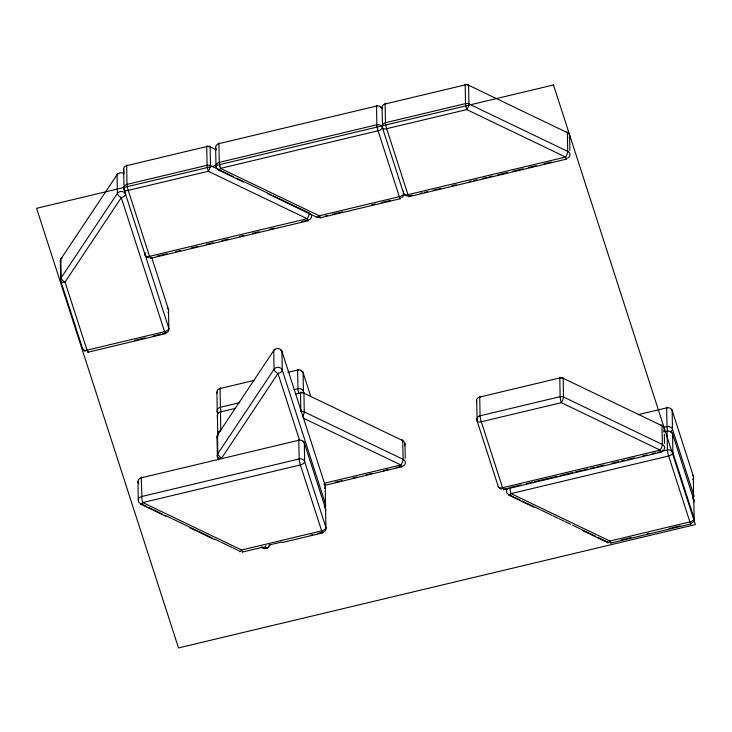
<?xml version="1.0" encoding="UTF-8"?>
<svg xmlns="http://www.w3.org/2000/svg" width="732" height="732" viewBox="0 0 732 732"><rect width="100%" height="100%" fill="white"/><g stroke="black" fill="none" stroke-linecap="round" stroke-linejoin="round"><path stroke-width="1.1" d="M217.807 435.915L217.404 416.261A5.005 2.535 -17.9 0 1 217.697 415.611M566.696 158.46L566.476 159.091L565.562 157.051L466.742 109.608L386.038 128.841A5.005 2.535 -17.9 0 1 384.611 128.924L383.303 128.676A3.98 2.022 -17.9 0 1 382.616 128.201L382.058 108.318A5.005 2.535 -17.9 0 1 382.516 107.43M561.892 378.078A4.465 1.19 -64.4 0 1 563.192 378.298L662.012 425.74L662.332 444.461A4.465 3.806 -1 0 1 664.555 448.231A4.465 3.806 -1 0 1 661.307 451.443L661.078 452.156L660.163 450.116L561.343 402.682L480.649 421.907A5.005 2.535 -17.9 0 1 479.222 421.998L477.904 421.751A3.98 2.022 -17.9 0 1 477.218 421.266L476.66 401.383A5.005 2.535 -17.9 0 1 476.953 400.733M88.169 351.763L88.115 352.119A3.98 0.522 76.6 0 1 87.941 352.183L87.593 351.635A5.005 0.659 76.6 0 1 87.2 350.674L65.047 282.067A4.465 2.013 33.7 0 1 61.122 277.867L60.802 259.146L117.047 174.701A4.465 2.013 33.7 0 1 118.895 173.594M150.554 258.314L308.09 220.762L308.254 220.048A4.465 3.806 -1 0 0 311.457 217.111A4.465 3.806 -1 0 0 309.828 213.378M324.77 485.398L401.978 466.641M275.589 349.438A4.465 2.013 33.7 0 0 273.741 350.546L217.495 434.991A4.465 3.806 -1 0 0 217.065 437.882L217.395 456.603A4.465 2.269 -17.9 0 0 221.741 457.912L277.986 373.466L280.173 372.67A3.733 1.83 -18.3 0 0 281.015 372.14L282.259 370.392L281.93 351.378A4.465 2.269 -17.9 0 0 280.64 350.024M261.864 547.38A3.733 1.949 -18.7 0 0 262.706 547.518L264.883 547.28L266.055 545.523M264.883 547.28A4.465 2.013 33.7 0 0 268.726 546.804L269.898 545.047M692.563 497.129L692.856 496.891A3.98 2.022 -17.9 0 0 693.524 496.086L693.378 476.102A5.005 2.535 -17.9 0 0 692.902 475.443L692.454 475.169M308.09 220.762L307.12 218.722A4.465 1.19 -64.4 0 0 309.279 213.305M401.877 467.025L400.907 464.985A4.465 1.19 -64.4 0 0 403.076 459.33L402.746 440.609L303.926 393.175A4.465 1.19 -64.4 0 0 302.911 392.7M88.005 352.211L165.578 333.646M157.234 256.09L167.079 253.739M175.836 251.643L180.218 250.6M191.162 247.992L197.722 246.428M206.479 244.332L213.049 242.768M221.805 240.682L228.366 239.108M239.309 236.5L243.692 235.457M252.448 233.362L259.009 231.797M269.952 229.189L274.335 228.146M301.694 221.613L306.067 220.57M325.447 215.94L327.442 215.464M332.447 214.275L339.456 212.6M340.453 212.362L342.457 211.887M371.481 204.96L375.479 203.999M381.482 202.572L385.49 201.611M386.487 201.373L390.495 200.422M412.4 195.197L409.115 195.975A4.465 0.586 76.6 0 1 407.971 194.657L386.688 128.713A4.465 0.586 76.6 0 1 385.462 122.711L385.133 103.99A4.465 0.586 76.6 0 1 385.544 103.523M420.058 193.367L422.245 192.845M424.432 192.324L427.717 191.537M433.188 190.229L437.562 189.185M438.66 188.929L440.847 188.408M451.79 185.791L456.173 184.748M469.303 181.609L471.49 181.088M473.677 180.566L476.962 179.788M482.434 178.48L486.817 177.437M489.003 176.915L492.288 176.128M497.76 174.82L507.605 172.468M513.077 171.169L517.46 170.126M518.549 169.861L522.932 168.817M528.403 167.509L536.062 165.679M543.72 163.858L551.379 162.028M566.531 159.082L409.005 196.643M320.332 217.797L400.377 198.701M134.688 340.38L136.628 339.913M137.598 339.685L145.348 337.836M153.107 335.988L155.038 335.521M156.007 335.293L160.857 334.131M162.797 333.673L165.707 332.978A4.465 3.806 -1 0 0 168.827 328.284L168.497 309.563L151.597 257.207M253.986 380.43L220.067 388.527A4.465 3.806 -1 0 0 216.947 393.221L217.267 411.942L217.944 414.038M287.914 372.341L297.604 370.026A4.465 3.806 -1 0 1 303.094 372.661L310.652 396.067M239.776 402.627L220.396 407.248A4.465 3.806 -1 0 0 217.267 411.942A4.465 2.269 -17.9 0 0 218.447 413.26M294.054 389.671L297.933 388.747A4.465 3.806 -1 0 1 303.423 391.382L304.109 393.514M235.484 408.346L220.478 411.933A4.465 3.806 -1 0 0 217.349 416.618M295.527 394.017L300.532 392.828A4.465 0.586 76.6 0 1 301.163 392.791M324.294 483.266L400.907 464.985L303.112 418.045M335.293 482.242L341.853 480.677M352.797 478.069L357.179 477.017M365.927 474.931L372.497 473.366M383.44 470.749L387.823 469.706M396.57 467.62L400.953 466.577M638.212 414.651L666.669 407.861A4.465 0.586 76.6 0 1 667.264 407.761M663.704 427.369L666.989 426.582A4.465 3.806 -1 0 1 672.479 429.217L693.771 495.161A4.465 3.806 -1 0 1 692.811 498.693M663.787 432.045L667.072 431.267A4.465 0.586 76.6 0 1 667.575 430.965M268.763 545.12L272.771 544.16M273.768 543.922L281.774 542.019M310.798 535.092L312.802 534.607M317.798 533.418L321.805 532.466M503.717 489.049L505.904 488.528M510.899 487.338L521.23 484.868M526.226 483.678L532.795 482.113M534.36 481.738L557.345 476.248M560.154 475.58L572.662 472.598M575.471 471.93L582.516 470.246M583.605 469.981L587.988 468.938M590.797 468.27L594.073 467.483M596.745 466.851L603.927 465.131M612.062 463.191L618.632 461.627M621.441 460.959L624.716 460.172M627.379 459.54L634.571 457.82M642.705 455.88L647.079 454.837M652.075 453.648L655.36 452.861M658.022 452.22L667.401 449.988A4.465 3.806 -1 0 1 672.891 452.623L694.174 518.567L693.927 519.482A3.98 2.022 -17.9 0 1 693.259 520.287L691.969 521.157A5.005 2.535 -17.9 0 1 690.551 521.751L609.857 541.039A4.465 1.19 -64.4 0 1 607.606 542.019L598.337 537.572M661.142 452.156L503.607 489.717M242.64 551.992L262.852 547.17M282.351 542.522L322.684 532.896M621.001 539.969L625.009 539.017M626.006 538.779L631.011 537.581M647.024 533.765L649.019 533.289M669.039 528.513L671.034 528.028M672.04 527.79L680.046 525.887M610.881 543.025L690.935 523.929M261.855 547.39L261.287 547.124A4.465 3.806 -1 0 0 268.726 546.804M218.511 170.062L243.445 182.021M509.06 495.289L534.003 507.239M140.819 504.257L165.752 516.206M216.315 149.868L210.139 146.903A4.465 3.806 -1 0 0 206.744 146.556L126.691 165.661A4.465 3.806 -1 0 0 123.562 170.355L124.165 189.872A3.98 2.022 -17.9 0 0 124.861 190.357L126.169 190.595A5.005 2.535 -17.9 0 0 127.597 190.512L208.3 171.288L307.12 218.722L149.529 256.328A4.465 2.269 -17.9 0 1 145.174 255.02L145.137 252.677M233.115 176.494L210.468 165.624A4.465 3.806 -1 0 0 207.074 165.286L127.011 184.382A4.465 3.806 -1 0 0 123.891 189.076L168.827 328.284A4.465 2.269 -17.9 0 1 164.563 331.651L87.026 350.161A4.465 2.269 -17.9 0 1 82.679 348.844L60.701 280.759L60.372 262.038A4.465 3.806 -1 0 1 60.802 259.146A4.465 2.013 33.7 0 1 62.183 258.021M236.756 178.251L271.197 194.785M273.256 195.773L309.288 213.067M267.519 193.568L317.331 217.505M508.896 487.915A4.465 3.806 -1 0 0 506.526 491.227A4.465 3.806 -1 0 0 508.786 494.576L513.928 497.046M514.962 497.54L520.104 500.011M522.163 500.999L526.281 502.976M527.314 503.47L533.491 506.434M534.516 506.928L539.667 509.399M540.692 509.893L552.019 515.328M553.044 515.822L558.196 518.293M559.221 518.787L564.372 521.257M565.397 521.751L570.548 524.222M572.607 525.21L595.253 536.089M582.727 530.627L607.88 542.723M239.739 551.15A4.465 3.806 -1 0 1 239.355 550.986A4.465 1.19 -64.4 0 0 241.606 550.007L322.309 530.718A5.005 2.535 -17.9 0 0 323.727 530.124L325.017 529.254A3.98 2.022 -17.9 0 0 325.685 528.449L325.932 527.534L304.64 461.59A4.465 3.806 -1 0 0 299.15 458.955L141.56 496.561A4.465 3.806 -1 0 0 138.311 499.773A4.465 3.806 -1 0 0 140.535 503.543L146.711 506.507M148.77 507.496L152.887 509.472M153.921 509.966L159.064 512.437M160.098 512.931L162.156 513.919M165.24 515.401L171.416 518.366M172.45 518.86L212.591 538.139M214.65 539.127L219.801 541.598M220.826 542.092L232.154 547.527M233.179 548.021L238.33 550.491M189.826 527.763L214.476 539.594M692.865 498.574L693.305 498.84A5.005 2.535 -17.9 0 1 693.79 499.508L694.174 518.567A4.465 3.806 -1 0 1 691.054 523.252A4.465 0.586 76.6 0 1 689.91 521.934L668.627 455.99A4.465 0.586 76.6 0 1 667.401 449.988L667.072 431.267A4.465 3.806 -1 0 1 672.562 433.902L693.854 499.846A4.465 3.806 -1 0 1 693.634 502.381M501.539 489.104A4.465 3.806 -1 0 1 498.227 486.414L476.944 420.47A4.465 3.806 -1 0 1 480.064 415.785L479.744 397.055L559.797 377.95A4.465 0.586 76.6 0 1 560.355 377.758M299.626 440.481L277.986 373.466A4.465 2.013 33.7 0 1 274.07 369.267L273.741 350.546A4.465 3.806 -1 0 1 278.178 348.624A4.465 3.806 -1 0 1 281.93 351.378L325.191 485.408L325.52 504.128A4.465 3.806 -1 0 1 324.596 507.624L325.063 507.816A5.005 2.535 -17.9 0 1 325.539 508.475L325.932 527.534A4.465 3.806 -1 0 1 323.187 532.118M218.429 459.797L217.395 456.603A4.465 3.806 -1 0 1 217.816 453.712L217.495 434.991A4.465 2.013 33.7 0 1 218.475 433.893M124.23 172.413L123.617 169.989A5.005 2.535 -17.9 0 1 124.065 169.11M509.875 487.896L510.195 490.422A3.733 0.567 76.7 0 0 510.442 491.465L511.037 493.597L609.857 541.039A4.465 0.586 76.6 0 0 610.991 542.357M219.875 166.246L220.478 168.378L319.298 215.812A4.465 0.586 76.6 0 0 320.442 217.139A4.465 3.806 -1 0 1 317.633 217.029M219.646 165.194L219.261 162.458A4.465 3.806 -1 0 0 216.004 165.588A4.465 3.806 -1 0 0 218.228 169.357A4.465 1.19 -64.4 0 0 220.478 168.378L378.069 130.772A4.465 2.269 -17.9 0 0 382.333 127.405A4.465 3.806 -1 0 1 385.462 122.711L465.515 103.605A4.465 3.806 -1 0 1 468.91 103.953L567.73 151.387A4.465 3.806 -1 0 1 569.99 154.736A4.465 3.806 -1 0 1 567.62 158.057M215.647 147.397L215.977 166.228M137.955 481.592L138.284 500.413M664.317 434.259L664.473 443.491M569.871 150.417L569.661 135.896M403.579 191.006L403.378 194.264A3.98 2.022 -17.9 0 1 402.71 195.069L401.42 195.929A5.005 2.535 -17.9 0 1 400.001 196.524L319.298 215.812A4.465 1.19 -64.4 0 1 317.048 216.791M405.217 458.36L405.006 443.839M300.87 411.732A4.465 0.586 76.6 0 1 300.861 411.549L300.532 392.828A4.465 3.806 -1 0 1 303.926 393.175L304.256 411.896A4.465 1.19 -64.4 0 1 302.618 416.682M220.78 429.483L220.478 411.933A4.465 0.586 76.6 0 1 221.082 411.832M125.52 191.921L125.538 193.092M82.661 347.673L82.679 348.844A4.465 3.806 -1 0 0 85.186 351.314M407.376 196.094A4.465 3.806 -1 0 1 403.625 193.34L382.333 127.405A4.465 3.806 -1 0 0 376.843 124.769L219.252 162.376L218.932 143.655A4.465 0.586 76.6 0 1 219.426 143.353M401.639 197.613A4.465 3.806 -1 0 0 403.625 193.34A4.465 2.269 -17.9 0 0 407.971 194.657L565.562 157.051A4.465 1.19 -64.4 0 0 567.73 151.387L567.401 132.666A4.465 1.19 -64.4 0 0 566.486 132.126M216.279 149.291A4.465 3.806 -1 0 1 218.932 143.655L376.523 106.039A4.465 3.806 -1 0 1 382.012 108.675A4.465 3.806 -1 0 1 385.133 103.99L465.195 84.885A4.465 0.586 76.6 0 1 465.744 84.683M381.024 107.43A4.465 2.269 -17.9 0 1 382.012 108.675M569.139 137.744A4.465 3.806 -1 0 0 567.401 132.666L468.581 85.232A4.465 1.19 -64.4 0 0 467.382 84.912M400.495 198.033A4.465 0.586 76.6 0 1 399.352 196.707L378.069 130.772A4.465 0.586 76.6 0 1 376.843 124.769L376.523 106.039A4.465 0.586 76.6 0 1 377.017 105.747M219.893 166.237A3.733 0.567 76.7 0 1 219.664 165.212M150.664 257.966A4.465 0.586 76.6 0 1 149.529 256.328L128.237 190.393A4.465 0.586 76.6 0 1 127.011 184.382L126.691 165.661A4.465 0.586 76.6 0 1 127.295 165.569M148.495 257.71A4.465 3.806 -1 0 1 145.174 255.02M208.739 146.793A4.465 1.19 -64.4 0 1 210.139 146.903L210.468 165.624A4.465 1.19 -64.4 0 1 208.3 171.288A4.465 0.586 76.6 0 1 207.074 165.286L206.744 146.556A4.465 0.586 76.6 0 1 207.229 146.226M165.707 332.978A4.465 0.586 76.6 0 1 164.563 331.651L121.292 197.631A4.465 2.013 33.7 0 1 117.376 193.422L117.047 174.701A4.465 3.806 -1 0 1 124.101 173.868M167.967 312.61A4.465 3.806 -1 0 0 168.497 309.563A4.465 2.269 -17.9 0 0 167.207 308.209M60.372 262.038A4.465 2.269 -17.9 0 1 60.93 260.729M221.165 411.677A4.465 0.586 76.6 0 1 220.396 407.248L220.067 388.527A4.465 0.586 76.6 0 1 220.57 388.225M216.947 393.221A4.465 2.269 -17.9 0 1 217.404 392.032M302.819 392.736A4.465 2.269 -17.9 0 0 303.423 391.382L303.094 372.661A4.465 2.269 -17.9 0 0 301.108 371.17M298.784 393.477A5.005 0.659 76.6 0 1 298.583 392.709L298.217 391.044A3.98 0.522 76.6 0 1 298.015 389.827L297.613 369.724A5.005 0.659 76.6 0 1 297.723 369.349L297.997 369.504A3.98 0.522 76.6 0 1 298.308 370.145M217.679 435.348A4.465 3.806 -1 0 1 220.808 430.654M402.362 466.229A4.465 3.806 -1 0 0 405.308 462.963A4.465 3.806 -1 0 0 403.076 459.33L304.256 411.896A4.465 3.806 -1 0 0 300.861 411.549M401.548 440.298A4.465 1.19 -64.4 0 1 402.746 440.609A4.465 3.806 -1 0 1 404.485 445.687M221.741 457.912A4.465 2.013 33.7 0 1 217.816 453.712L274.07 369.267A4.465 3.806 -1 0 1 278.508 367.354A4.465 3.806 -1 0 1 282.259 370.099L325.52 504.128A4.465 2.269 -17.9 0 1 324.175 506.169M324.66 488.454A4.465 3.806 -1 0 0 325.191 485.408A4.465 2.269 -17.9 0 0 323.901 484.053M217.065 437.882A4.465 2.269 -17.9 0 1 217.797 436.382M140.535 503.543A4.465 1.19 -64.4 0 0 142.786 502.564L300.376 464.957A4.465 2.269 -17.9 0 0 304.64 461.59L304.32 442.869A4.465 2.269 -17.9 0 0 302.691 441.433M322.803 532.329A4.465 0.586 76.6 0 1 321.668 530.901L300.376 464.957A4.465 0.586 76.6 0 1 299.15 458.955L298.83 440.234A4.465 0.586 76.6 0 1 299.534 440.371M242.75 551.489A4.465 0.586 76.6 0 1 241.606 550.007L142.786 502.564L142.182 500.441A3.733 0.567 76.7 0 1 141.971 499.407L141.239 477.84A4.465 0.586 76.6 0 1 141.734 477.538M325.383 511.348A4.465 3.806 -1 0 0 325.603 508.813L304.32 442.869A4.465 3.806 -1 0 0 298.83 440.234L141.239 477.84A4.465 3.806 -1 0 0 138.769 483.715M508.786 494.576A4.465 1.19 -64.4 0 0 511.037 493.597L668.627 455.99A4.465 2.269 -17.9 0 0 672.891 452.623L672.562 433.902A4.465 2.269 -17.9 0 0 670.942 432.466M608.603 542.366A4.465 3.806 -1 0 1 607.606 542.019M498.227 486.414A4.465 2.269 -17.9 0 0 502.573 487.722L660.163 450.116A4.465 1.19 -64.4 0 0 662.332 444.461L563.512 397.019A4.465 3.806 -1 0 0 560.126 396.68L480.064 415.785A4.465 0.586 76.6 0 0 481.29 421.788L502.573 487.722A4.465 0.586 76.6 0 0 503.708 489.36M476.614 401.749A4.465 3.806 -1 0 1 479.744 397.055A4.465 0.586 76.6 0 1 480.448 397.202M660.804 425.429A4.465 1.19 -64.4 0 1 662.012 425.74A4.465 3.806 -1 0 1 663.576 431.066M670.777 431.514A4.465 2.269 -17.9 0 0 672.479 429.217L672.159 410.496A4.465 2.269 -17.9 0 0 670.869 409.142M692.765 479.661A4.465 3.806 -1 0 0 693.442 476.441L672.159 410.496A4.465 3.806 -1 0 0 666.669 407.861L666.989 426.582A4.465 0.586 76.6 0 0 667.694 430.764M125.565 194.502L124.303 196.295A3.733 1.83 -18.3 0 1 123.488 196.844L121.292 197.631L65.047 282.067A4.465 2.269 -17.9 0 1 60.701 280.759A4.465 3.806 -1 0 1 61.122 277.867L117.376 193.422A4.465 3.806 -1 0 1 121.814 191.51A4.465 3.806 -1 0 1 125.565 194.255L125.565 194.556M553.493 84.958L36.6 208.309L178.507 647.921L695.4 524.569L553.493 84.958M563.512 397.019L563.192 378.298A4.465 3.806 -1 0 0 559.797 377.95L560.126 396.68A4.465 0.586 76.6 0 0 561.343 402.682A4.465 1.19 -64.4 0 0 563.512 397.019M468.91 103.953L468.581 85.232A4.465 3.806 -1 0 0 465.195 84.885L465.515 103.605A4.465 0.586 76.6 0 0 466.742 109.608A4.465 1.19 -64.4 0 0 468.91 103.953"/></g></svg>
